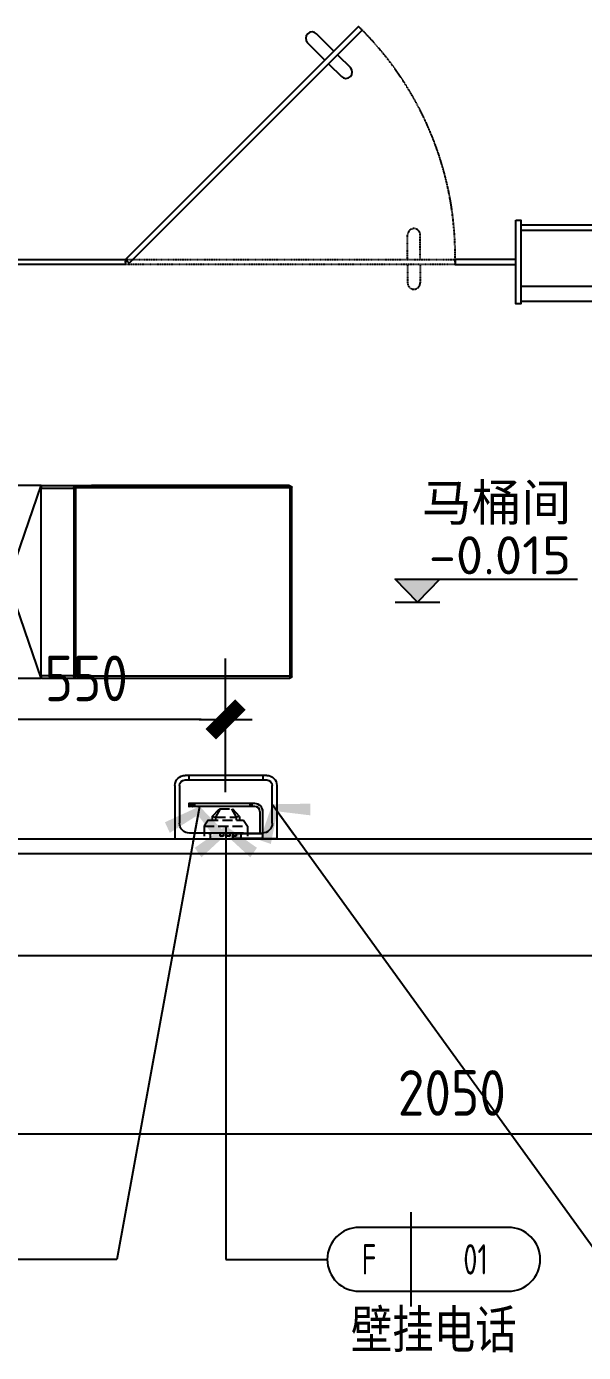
# Model space of a CAD drawing. Extents: x 220391 to 385981, y 332279 to 483868.
# Drawn here: x 225122 to 226221, y 476979 to 479594 of the extents above; entities that cross this region are included whole.
import ezdxf
from ezdxf.enums import TextEntityAlignment as Align

# ---------------------------------------------------------------- set-up
doc = ezdxf.new("R2010")
doc.units = 0
doc.header["$MEASUREMENT"] = 0
doc.linetypes.add('DASH', pattern=[0.35, 0.25, -0.1])
doc.linetypes.add('家具平面底图$0$DOM-虚线', pattern=[0.35, 0.25, -0.1])
for name, color, linetype in [('0-索引文字', 50, 'Continuous'), ('F-洁具-DOM', 1, 'Continuous'), ('G-建筑窗线 、玻璃隔断', 2, 'Continuous'), ('G-装饰造型轮廓线、电气提示线', 3, 'Continuous'), ('P-平面门', 2, 'Continuous'), ('墙体', 4, 'Continuous')]:
    doc.layers.add(name, color=color, linetype=linetype)
doc.styles.add('DOM-romans.shx', font='dim.shx')
doc.styles.add('st', font='', dxfattribs={"width": 0.7})
doc.styles.get('st').set_extended_font_data('SimSun')
doc.dimstyles.new('DOM_DIM_1 80', dxfattribs={"dimscale": 60, "dimtxt": 1.5, "dimasz": 0.8, "dimexe": 2, "dimexo": 1.5, "dimgap": 0.6, "dimtad": 1, "dimdec": 0, "dimrnd": 5, "dimzin": 12, "dimdsep": 46, "dimtxsty": 'DOM-romans.shx', "dimblk": 'DOM_Dimension_Tick', "dimcen": 0.125, "dimclrd": 44, "dimclre": 44, "dimclrt": 50, "dimadec": 0, "dimazin": 0, "dimtfac": 1, "dimtdec": 0, "dimtix": 1, "dimtmove": 2, "dimatfit": 3, "dimldrblk": 'DOM_Leader_Arrow', "dimfxl": 0, "dimtvp": 1, "dimtolj": 1, "dimtzin": 0, "dimarcsym": 0})

# ---------------------------------------------------------------- blocks, each defined once
blk = doc.blocks.new('家具平面底图$0$dfsggag')
at = {"color": 8, "linetype": '家具平面底图$0$DOM-虚线', "ltscale": 80}
for p, q in [((-27, 43.6), (-12.7, 59.3)), ((-11.1, 59.3), (-20.4, 42.7)), ((-12.7, 59.3), (12.7, 59.3)), ((11.1, 59.3), (20.4, 42.7)), ((27, 43.6), (12.7, 59.3)), ((-34.9, 36.8), (-42.9, 25.1)), ((-34.9, 36.8), (34.9, 36.8)), ((-27, 43.6), (-20.4, 42.7)), ((-27, 43.6), (-27, 36.8)), ((-20.4, 42.7), (20.4, 42.7)), ((-20.4, 42.7), (-20.4, 36.8)), ((27, 43.6), (20.4, 42.7)), ((20.4, 42.7), (20.4, 36.8)), ((27, 43.6), (27, 36.8)), ((34.9, 36.8), (42.9, 25.1)), ((-42.9, 25.1), (-42.9, 0)), ((-42.9, 25.1), (42.9, 25.1)), ((-42.9, 0), (42.9, 0)), ((42.9, 25.1), (42.9, 0))]:
    blk.add_line(p, q, dxfattribs=at)
for points in [[(-11.3, 11.2), (-4.7, 11.2), (-4.7, 5.1), (-11.3, 5.1)], [(1.2, 11.2), (7.8, 11.2), (7.8, 5.1), (1.2, 5.1)], [(13.6, 11.2), (20.2, 11.2), (20.2, 5.1), (13.6, 5.1)]]:
    blk.add_lwpolyline(points, close=True, dxfattribs=at)
blk = doc.blocks.new('家具平面底图$0$A$C08F94FB0')
at = {"linetype": 'Continuous'}
for p, q in [((-100.5, 0), (-30.5, 0)), ((-100.5, -105), (-100.5, 0)), ((-30.5, 0), (-30.5, -7)), ((100.5, 0), (30.5, 0)), ((100.5, -105), (100.5, 0)), ((-0.5, -125), (-80.5, -125)), ((80.5, -125), (-0.5, -125))]:
    blk.add_line(p, q, dxfattribs=at)
at = {"color": 8, "linetype": 'Continuous'}
for p, q in [((-30.5, 0), (30.5, 0)), ((-0.5, -11), (-71.5, -11)), ((34.5, -11), (-36.3, -11)), ((30.5, 0), (30.5, -7)), ((34.5, -11), (71.5, -11)), ((-91.5, -105), (-91.5, -31)), ((91.5, -31), (91.5, -105)), ((-80.5, -116), (-0.5, -116)), ((-0.5, -116), (80.5, -116))]:
    blk.add_line(p, q, dxfattribs=at)
at = {"color": 8}
for p, q in [((-72.1, -116), (-72.1, -125)), ((73.5, -116), (73.5, -125))]:
    blk.add_line(p, q, dxfattribs=at)
at = {"color": 8, "linetype": 'Continuous'}
for centre, radius, start, end in [((-71.5, -31), 20, 90, 180), ((34.5, -7), 4, 180, 270), ((71.5, -31), 20, 0, 90), ((-80.5, -105), 11, 180, 270), ((80.5, -105), 11, 270, 0)]:
    blk.add_arc(centre, radius, start, end, dxfattribs=at)
at = {"linetype": 'Continuous'}
for centre, radius, start, end in [((-34.5, -7), 4, 270, 0), ((-80.5, -105), 20, 180, 270), ((80.5, -105), 20, 270, 0)]:
    blk.add_arc(centre, radius, start, end, dxfattribs=at)
blk = doc.blocks.new('家具平面底图$0$A$C2B4824DF')
for p, q in [((63.5, -57), (63.5, 72.7)), ((69.2, 73), (63.8, 73)), ((69.5, -57), (69.5, 72.7)), ((0, -13.5), (0, -72.5)), ((9.5, -13), (0.5, -13)), ((10, -73), (10, -13.5)), ((0.5, -73), (9.5, -73)), ((53.5, -67), (10, -67)), ((10, -73), (53.5, -73))]:
    blk.add_line(p, q)
at = {"color": 250}
for p, q in [((69.5, 69), (63.5, 69)), ((69.5, 66.2), (63.5, 66.2)), ((69.5, 62.1), (63.5, 62.1)), ((63.8, -57), (63.8, 73)), ((63.8, 65.9), (69.2, 65.9)), ((69.2, 64.9), (63.8, 64.9)), ((69.2, -57), (69.2, 73)), ((10, -13.5), (0, -13.5)), ((0.5, -73), (0.5, -13)), ((9.5, -73), (9.5, -13)), ((69.5, -47.1), (63.5, -47.1)), ((69.5, -51.2), (63.5, -51.2)), ((69.2, -49.9), (63.8, -49.9)), ((69.2, -50.9), (63.8, -50.9)), ((10, -72.5), (0, -72.5)), ((53.5, -67.3), (10, -67.3)), ((10, -72.7), (53.5, -72.7)), ((53.5, -67.3), (53.5, -67)), ((53.5, -72.7), (53.5, -73)), ((63.8, -57), (63.5, -57)), ((69.2, -57), (69.5, -57))]:
    blk.add_line(p, q, dxfattribs=at)
for centre, radius, start, end in [((63.8, 72.7), 0.3, 90, 180), ((69.2, 72.7), 0.3, 0, 90), ((0.5, -13.5), 0.5, 90, 180), ((9.5, -13.5), 0.5, 0, 90), ((0.5, -72.5), 0.5, 180, 270), ((9.5, -72.5), 0.5, 270, 342.3099), ((53.5, -57), 16, 270, 0), ((53.5, -57), 10, 270, 0)]:
    blk.add_arc(centre, radius, start, end)
for radius in [15.7, 10.3]:
    blk.add_arc((53.5, -57), radius, 270, 0, dxfattribs=at)
for points, start_tangent, end_tangent in [([(63.5, 66.2), (63.5, 66.1), (63.6, 66), (63.7, 65.9), (63.8, 65.9)], (0, -1), (1, 0)), ([(63.5, 65.2), (63.5, 65.1), (63.6, 65), (63.7, 64.9), (63.8, 64.9)], (0, -1), (1, 0)), ([(69.2, 65.9), (69.3, 65.9), (69.4, 66), (69.5, 66.1), (69.5, 66.2)], (1, 0), (0, 1)), ([(69.5, 65.2), (69.5, 65.1), (69.4, 65), (69.3, 64.9), (69.2, 64.9)], (0, -1), (-1, 0)), ([(63.5, -50.2), (63.5, -50.1), (63.6, -50), (63.7, -49.9), (63.8, -49.9)], (0, 1), (1, 0)), ([(63.8, -50.9), (63.7, -50.9), (63.6, -51), (63.5, -51.1), (63.5, -51.2)], (-1, 0), (0, -1)), ([(69.5, -50.2), (69.5, -50.1), (69.4, -50), (69.3, -49.9), (69.2, -49.9)], (0, 1), (-1, 0)), ([(69.5, -51.2), (69.5, -51.1), (69.4, -51), (69.3, -50.9), (69.2, -50.9)], (0, 1), (-1, 0))]:
    blk.add_spline(points, degree=3, dxfattribs=dict(at, start_tangent=start_tangent, end_tangent=end_tangent))
blk = doc.blocks.new('A$Ce1599806')
at = {"layer": 'F-洁具-DOM', "xscale": -1, "rotation": 180}
blk.add_blockref('家具平面底图$0$A$C08F94FB0', (0, 0), dxfattribs=at)
at = {"layer": 'F-洁具-DOM', "rotation": 90}
blk.add_blockref('家具平面底图$0$A$C2B4824DF', (0, 0), dxfattribs=at)
at = {"layer": 'F-洁具-DOM'}
blk.add_blockref('家具平面底图$0$dfsggag', (0, 0), dxfattribs=at)
blk = doc.blocks.new('家具平面底图$0$A$C591D7FFC')
at = {"linetype": '家具平面底图$0$DOM-虚线', "ltscale": 150}
blk.add_lwpolyline([(300, -20), (-300, -20), (-300, 0), (300, 0)], close=True, dxfattribs=at)
blk = doc.blocks.new('家具平面底图$0$A$C619B377B')
at = {"linetype": 'Continuous'}
for p, q in [((-180, 0), (180, 0)), ((-190, -185.2), (-190, -10)), ((190, -10), (190, -185.2)), ((-189.5, -186.2), (-190, -185.2)), ((-189.5, -676), (-189.5, -186.1)), ((-184.5, -185.2), (184.5, -185.2)), ((189.5, -186.2), (190, -185.2)), ((189.5, -186.1), (189.5, -676)), ((189.5, -254), (-189.5, -254)), ((185.5, -680), (-185.5, -680))]:
    blk.add_line(p, q, dxfattribs=at)
at = {"color": 8, "linetype": 'Continuous'}
for p, q in [((-180, -88.3), (-180, 0)), ((180, -88.3), (180, 0)), ((190, -10), (-190, -10)), ((-15, -55), (15, -55)), ((-15, -73), (-15, -55)), ((-15, -73), (15, -73)), ((15, -77), (-15, -77)), ((-15, -77), (-15, -95)), ((15, -73), (15, -55)), ((15, -77), (15, -95)), ((0, -120), (-180, -88.3)), ((15, -95), (-15, -95)), ((180, -88.3), (0, -120)), ((-190, -185.2), (0, -120)), ((0, -120), (190, -185.2)), ((-184.5, -250), (-184.5, -185.2)), ((184.5, -185.2), (184.5, -250)), ((-185.5, -250), (185.5, -250)), ((-185.5, -680), (-185.5, -250)), ((185.5, -680), (185.5, -250)), ((-189.5, -285), (-190, -285)), ((-190, -675), (-190, -285)), ((190, -285), (189.5, -285)), ((190, -285), (190, -675)), ((-190, -675), (-189.5, -675)), ((-189.5, -676), (189.5, -676)), ((-188.7, -679.1), (-188.4, -678.8)), ((188.4, -678.8), (188.7, -679.1)), ((189.9, -675), (190, -675))]:
    blk.add_line(p, q, dxfattribs=at)
at = {"linetype": 'Continuous'}
for centre, radius, start, end in [((-180, -10), 10, 90, 180), ((-185.5, -676), 4, 180, 270), ((185.5, -676), 4, 270, 0)]:
    blk.add_arc(centre, radius, start, end, dxfattribs=at)
at = {"color": 8, "linetype": 'Continuous'}
for centre, radius, start, end in [((180, -10), 10, 0, 90), ((-15, -75), 20, 90, 270), ((-15, -75), 2, 90, 270), ((15, -75), 20, 270, 90), ((15, -75), 2, 270, 90), ((-185.5, -254), 4, 90, 180), ((185.5, -254), 4, 0, 90), ((-185, -285), 5, 155.1791, 180), ((185, -285), 5, 0, 24.7583), ((-185, -675), 5, 180, 217.3553), ((-175, -674.8), 14.5, 191.2565, 193.3174), ((-175.6, -674.9), 13.9, 193.3081, 196.9705), ((-186.9, -676.4), 3.26, 232.0237, 236.5582), ((-183.6, -663.5), 16.5, 252.0625, 255.3707), ((-183.5, -662.9), 17.1, 255.3597, 256.5632), ((183.5, -662.9), 17.1, 283.4368, 284.6403), ((183.6, -663.5), 16.5, 284.6293, 287.9375), ((186.9, -676.4), 3.26, 303.4418, 307.9763), ((175.6, -674.9), 13.9, 343.0295, 346.6919), ((185, -675), 5, 322.6233, 0), ((175, -674.8), 14.5, 346.6826, 348.7435)]:
    blk.add_arc(centre, radius, start, end, dxfattribs=at)
at = {"color": 8, "linetype": 'Continuous', "extrusion": (0, 0, -1)}
for centre, major_axis, start_param, end_param in [((-180, -90.9), (9.99, -1.89), 3.092725, 4.663521), ((180, -90.9), (9.99, 1.89), -1.521928, 0.048868)]:
    blk.add_ellipse(centre, major_axis=major_axis, ratio=0.25825, start_param=start_param, end_param=end_param, dxfattribs=at)
at = {"linetype": 'Continuous', "extrusion": (0, 0, -1)}
for centre, start_param, end_param in [((-184.5, -186.1), 3.145147, 4.712389), ((184.5, -186.1), 4.712389, 6.279631)]:
    blk.add_ellipse(centre, major_axis=(5, 0), ratio=0.176327, start_param=start_param, end_param=end_param, dxfattribs=at)
at = {"layer": 'F-洁具-DOM'}
blk.add_blockref('家具平面底图$0$A$C591D7FFC', (0, 0), dxfattribs=at)
blk = doc.blocks.new('DOM_Dimension_Tick')
at = {"color": 0, "linetype": 'ByBlock'}
for p, q in [((-1.091, 0), (0, 0)), ((0, 0), (1.091, 0))]:
    blk.add_line(p, q, dxfattribs=at)
at = {"color": 0, "linetype": 'Continuous', "const_width": 0.608}
blk.add_lwpolyline([(-0.61, -0.61), (0.61, 0.61)], dxfattribs=at)
blk = doc.blocks.new('*D461')
at = {"color": 44, "lineweight": -2, "transparency": 16777216}
for p, q in [((224935.4, 477709.9), (224935.4, 477289.9)), ((226986.9, 477709.9), (226986.9, 477289.9)), ((224983.4, 477409.9), (226938.9, 477409.9))]:
    blk.add_line(p, q, dxfattribs=at)
at = {"layer": 'Defpoints', "color": 0, "transparency": 16777216}
for p in [(224935.4, 477962.3), (226986.9, 477962.3), (226986.9, 477409.9)]:
    blk.add_point(p, dxfattribs=at)
at = {"color": 44, "lineweight": -2, "transparency": 16777216, "xscale": 48, "yscale": 48, "zscale": 48, "rotation": 180}
blk.add_blockref('DOM_Dimension_Tick', (224935.4, 477409.9), dxfattribs=at)
at = {"color": 44, "lineweight": -2, "transparency": 16777216, "xscale": 48, "yscale": 48, "zscale": 48}
blk.add_blockref('DOM_Dimension_Tick', (226986.9, 477409.9), dxfattribs=at)
at = {"color": 50, "transparency": 16777216, "insert": (225961.2, 477490.9), "char_height": 90, "attachment_point": 5, "style": 'DOM-romans.shx'}
blk.add_mtext('\\A1;2050', dxfattribs=at)
blk = doc.blocks.new('DOM_Leader_Arrow')
at = {"color": 0, "linetype": 'ByBlock'}
blk.add_line((0, 0), (-1.5, 0), dxfattribs=at)
for points in [[(-1.288, 1.003), (-0.895, 1.278), (-0.36, 0), (0, 0)], [(-1.288, -1.003), (-0.895, -1.278), (-0.36, 0), (0, 0)]]:
    blk.add_solid(points, dxfattribs=at)
blk = doc.blocks.new('DOM-立面家具标注符号-002')
blk.add_line((0, 3.1), (0, -3.1))
at = {"color": 150}
blk.add_lwpolyline([(-3.4, 2.1, 1), (-3.4, -2.1), (6.4, -2.1, 1), (6.4, 2.1)], format="xyb", close=True, dxfattribs=at)
at = {"style": 'st', "width": 0.8, "flags": 4}
blk.add_attdef('ITEM6', text='', height=2.5, dxfattribs=at).set_placement((-6, 0), align=Align.MIDDLE_RIGHT)
at = {"style": 'DOM-romans.shx', "width": 0.8}
for tag, flags, p in [('NUM1', 12, (-2.75, 0)), ('NUM2', 4, (4.25, 0)), ('NUM4', 4, (1.5, -4.6)), ('NUM5', 4, (1.5, -7.6))]:
    blk.add_attdef(tag, text='', height=2, dxfattribs=dict(at, flags=flags)).set_placement(p, align=Align.MIDDLE)
at = {"style": 'st', "width": 0.8, "flags": 4}
blk.add_attdef('NUM3', text='', height=2.5, dxfattribs=at).set_placement((9, 0), align=Align.MIDDLE_LEFT)
blk.add_attdef('NUM7', text='', height=2.5, dxfattribs=at).set_placement((1.5, -10.85), align=Align.MIDDLE_CENTER)
blk = doc.blocks.new('DOM-平面标高符号')
blk.add_hatch(color=256).paths.add_polyline_path([(1.469, 1.5), (0, 0), (-1.469, 1.5)])
at = {"color": 150}
for p, q in [((-1.469, 1.5), (10.531, 1.5)), ((-1.469, 0), (1.469, 0))]:
    blk.add_line(p, q, dxfattribs=at)
blk.add_lwpolyline([(1.469, 1.5), (0, 0), (-1.469, 1.5)], close=True, dxfattribs=at)
at = {"style": 'DOM-romans.shx', "width": 0.444477}
blk.add_attdef('ELEV', text='', height=2.5, dxfattribs=at).set_placement((0.749, 1.823), (10.115, 1.823), align=Align.FIT)
blk = doc.blocks.new('*D518')
at = {"color": 44, "lineweight": -2, "transparency": 16777216}
for p, q in [((224965.4, 478084.3), (224965.4, 478347.6)), ((225514.9, 478084.3), (225514.9, 478347.6)), ((225466.9, 478227.6), (225013.4, 478227.6))]:
    blk.add_line(p, q, dxfattribs=at)
at = {"layer": 'Defpoints', "color": 0, "transparency": 16777216}
for p in [(224965.4, 478227.6), (224965.4, 477994.3), (225514.9, 477994.3)]:
    blk.add_point(p, dxfattribs=at)
at = {"color": 44, "lineweight": -2, "transparency": 16777216, "xscale": 48, "yscale": 48, "zscale": 48, "rotation": 180}
blk.add_blockref('DOM_Dimension_Tick', (224965.4, 478227.6), dxfattribs=at)
at = {"color": 44, "lineweight": -2, "transparency": 16777216, "xscale": 48, "yscale": 48, "zscale": 48}
blk.add_blockref('DOM_Dimension_Tick', (225514.9, 478227.6), dxfattribs=at)
at = {"color": 50, "transparency": 16777216, "insert": (225240.1, 478308.6), "char_height": 90, "attachment_point": 5, "style": 'DOM-romans.shx'}
blk.add_mtext('\\A1;550', dxfattribs=at)

msp = doc.modelspace()

# ---------------------------------------------------------------- linework, layer by layer
at = {"color": 3}
msp.add_lwpolyline([(226087.5, 479212.3), (226097.5, 479212.3), (226097.5, 479047.3), (226087.5, 479047.3)], close=True, dxfattribs=at)
at = {"color": 4}
msp.add_lwpolyline([(226956.9, 479052.3), (226097.5, 479052.3)], dxfattribs=at)
at = {"layer": 'G-建筑窗线 、玻璃隔断', "color": 1, "ltscale": 20}
for points in [[(224965.4, 479124.8), (224965.4, 479134.8), (225317.5, 479134.8), (225317.5, 479124.8)], [(226087.5, 479124.8), (226087.5, 479134.8), (225967.5, 479134.8), (225967.5, 479124.8)]]:
    msp.add_lwpolyline(points, close=True, dxfattribs=at)
at = {"layer": 'G-装饰造型轮廓线、电气提示线', "color": 3, "ltscale": 20}
msp.add_line((227539.1, 479202.3), (226097.5, 479202.3), dxfattribs=at)
at = {"layer": 'G-装饰造型轮廓线、电气提示线', "ltscale": 20}
msp.add_lwpolyline([(224965.4, 479202.3), (224965.4, 477992.3), (226976.8, 477992.3)], dxfattribs=at)
at = {"layer": 'P-平面门', "color": 1}
for p, q in [((225710.2, 479528.9), (225676, 479563.1)), ((225736.4, 479538.1), (225761.1, 479513.3)), ((225718.7, 479520.4), (225743.4, 479495.7))]:
    msp.add_line(p, q, dxfattribs=at)
at = {"layer": 'P-平面门', "color": 8, "linetype": 'DASH', "ltscale": 0.2}
for p, q in [((225873.8, 479135.9), (225873.8, 479184.2)), ((225873.8, 479123.8), (225873.8, 479088.8)), ((225898.8, 479123.8), (225898.8, 479088.8))]:
    msp.add_line(p, q, dxfattribs=at)
at = {"layer": 'P-平面门', "color": 1}
msp.add_lwpolyline([(225324.6, 479127.8), (225317.5, 479134.8), (225777.2, 479594.5), (225784.2, 479587.4)], close=True, dxfattribs=at)
msp.add_lwpolyline([(225727.9, 479546.6), (225694.3, 479580.2)], dxfattribs=at)
at = {"layer": 'P-平面门', "color": 8, "linetype": 'DASH', "ltscale": 0.2}
msp.add_lwpolyline([(225898.8, 479135.8), (225898.9, 479183.3)], dxfattribs=at)
msp.add_lwpolyline([(225317.5, 479124.8), (225317.5, 479134.8), (225967.5, 479134.8), (225967.5, 479124.8)], close=True, dxfattribs=at)
for centre, radius, start, end in [((225335.4, 479142.1), 632.3, 358.892, 45.2265), ((225886.4, 479183.3), 12.5, 359.9499, 178.5151), ((225886.3, 479088.8), 12.5, 180, 0)]:
    msp.add_arc(centre, radius, start, end, dxfattribs=at)
at = {"layer": 'P-平面门', "color": 1}
for centre, start, end in [((225685.5, 479571.4), 44.9499, 223.5151), ((225752.3, 479504.5), 225, 45)]:
    msp.add_arc(centre, 12.5, start, end, dxfattribs=at)
at = {"layer": '墙体'}
msp.add_line((224815.4, 477762.3), (228875.4, 477762.3), dxfattribs=at)
msp.add_lwpolyline([(228635.4, 477962.3), (224935.4, 477962.3), (224935.4, 479212.3)], dxfattribs=at)
msp.add_lwpolyline([(227539.1, 479192.3), (226097.5, 479192.3), (226097.5, 479082.3), (227539.1, 479082.3)], close=True, dxfattribs=at)

# ---------------------------------------------------------------- block references
at = {"color": 4}
msp.add_blockref('A$Ce1599806', (225515.4, 477992.3), dxfattribs=at)
at = {"layer": '0-索引文字'}
ref = msp.add_blockref('DOM-平面标高符号', (225893.1, 478459.2), dxfattribs=dict(at, xscale=30, yscale=30, zscale=30))
ref.add_attrib('ELEV', '-0.015', dxfattribs={"layer": '0', "height": 75, "style": 'DOM-romans.shx', "width": 0.802779}).set_placement((225915.6, 478513.9), (226196.5, 478513.9), align=Align.FIT)
ref = msp.add_blockref('DOM-立面家具标注符号-002', (225880.4, 477162.6), dxfattribs=dict(at, xscale=30, yscale=30, zscale=30))
ref.add_attrib('NUM1', 'F', dxfattribs={"layer": '0', "height": 60, "style": 'DOM-romans.shx', "width": 0.8}).set_placement((225797.9, 477162.6), align=Align.MIDDLE)
ref.add_attrib('NUM2', '01', dxfattribs={"layer": '0', "height": 60, "style": 'DOM-romans.shx', "width": 0.8}).set_placement((226007.9, 477162.6), align=Align.MIDDLE)
ref.add_attrib('NUM7', '壁挂电话', dxfattribs={"layer": '0', "height": 75, "style": 'st', "width": 0.8}).set_placement((225925.4, 477024.6), align=Align.MIDDLE_CENTER)
at = {"layer": 'F-洁具-DOM', "xscale": -1, "rotation": 90}
msp.add_blockref('家具平面底图$0$A$C619B377B', (224965.4, 478498.8), dxfattribs=at)

# ---------------------------------------------------------------- texts
at = {"color": 50, "insert": (226049.3, 478651.6), "char_height": 72, "attachment_point": 5, "style": 'DOM-romans.shx'}
msp.add_mtext('\\A1;{\\fSimSun|b0|i0|c134|p2;马桶间}', dxfattribs=at)

# ---------------------------------------------------------------- dimensions: what is measured, and where the dimension line sits
at = {"color": 4}
for base, p1, p2, picture, middle in [((224965.4109, 478227.5741), (225514.879, 477994.3112), (224965.4109, 477994.3111), '*D518', (225240.1449, 478308.5741)), ((226986.9025, 477409.9477), (224935.4109, 477962.3338), (226986.9025, 477962.3338), '*D461', (225961.1567, 477490.9477))]:
    dim = msp.add_linear_dim(base=base, p1=p1, p2=p2, dimstyle='DOM_DIM_1 80', dxfattribs=at)
    dim.commit()
    dim.dimension.update_dxf_attribs({"geometry": picture, "text_midpoint": middle})

# ---------------------------------------------------------------- leaders
for points in [[(225463.3, 478056.1), (225300.6, 477162.4), (225100.6, 477162.4)], [(225606.9, 478060.3), (226256.9, 477162.4), (226456.9, 477162.4)], [(225515.4, 478017.4), (225515.4, 477162.4), (225715.4, 477162.4)]]:
    msp.add_leader(points, dimstyle='DOM_DIM_1 80', override={"dimgap": 0.6, "dimtad": 0}, dxfattribs=at)

doc.saveas('drawing.dxf')
